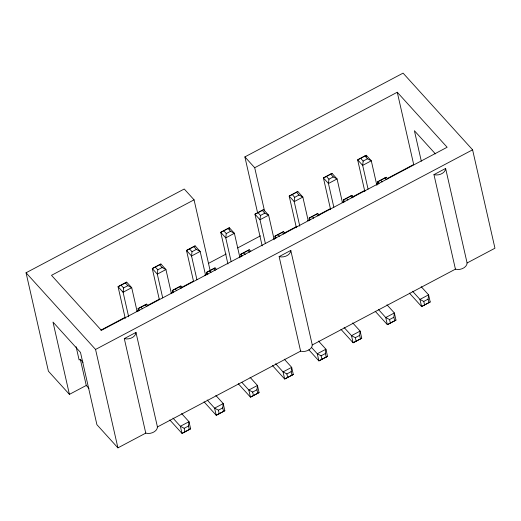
<?xml version="1.0" encoding="UTF-8"?>
<svg xmlns="http://www.w3.org/2000/svg" width="521" height="521" viewBox="0 0 521 521"><rect width="100%" height="100%" fill="white"/><g stroke="black" fill="none" stroke-linecap="round" stroke-linejoin="round"><path stroke-width="0.78" d="M125.255 318.377L118.059 286.693L121.067 285.163L123.581 287.931L123.086 292.242L128.661 316.794M159.302 299.458L152.282 268.569L155.291 267.039L157.804 269.806L157.309 274.118L162.708 297.875M193.532 281.333L186.511 250.451L189.52 248.914L192.034 251.689L191.539 255.993L196.938 279.751M169.826 419.972L181.992 433.394L189.312 429.571L188.504 426.015L188.999 421.71L181.595 413.537M227.938 264.004L220.735 232.327L223.743 230.79L226.257 233.564L225.762 237.869L231.161 261.627M204.056 401.847L216.222 415.27L223.542 411.447L222.734 407.891L223.229 403.586L215.824 395.419M262.161 245.879L254.964 214.203L257.973 212.666L260.487 215.44L259.992 219.745L265.391 243.509M238.279 383.723L250.445 397.145L257.765 393.329L256.957 389.767L257.452 385.462L250.047 377.295M296.39 227.755L289.188 196.078L292.196 194.541L294.71 197.316L294.215 201.62L299.796 226.173M272.509 365.605L284.674 379.021L291.994 375.205L291.187 371.642L291.682 367.338L284.277 359.171M330.614 209.637L323.417 177.954L326.426 176.417L328.94 179.191L328.445 183.503L333.844 207.26M308.849 349.812L318.898 360.897L326.218 357.08L325.41 353.518L325.905 349.213L318.5 341.047M364.843 191.513L357.647 159.83L360.649 158.299L363.163 161.067L362.668 165.378L368.067 189.136M340.962 329.357L353.127 342.772L360.447 338.956L359.64 335.4L360.135 331.089L352.73 322.922M375.185 311.232L387.35 324.648L394.671 320.832L393.863 317.276L394.358 312.965L386.953 304.798M409.415 293.108L421.58 306.53L428.9 302.708L428.093 299.152L428.588 294.84L421.183 286.674M121.067 285.163L126.681 282.128L131.709 287.677L137.108 311.434M155.291 267.039L160.911 264.004L165.939 269.552L171.331 293.31M189.52 248.914L195.134 245.879L200.162 251.428L205.561 275.186M223.743 230.79L229.364 227.755L234.391 233.304L239.966 257.856M257.973 212.666L263.587 209.637L268.615 215.18L274.196 239.732M292.196 194.541L297.817 191.513L302.844 197.055L308.237 220.819M326.426 176.417L332.04 173.389L337.067 178.931L342.466 202.695M360.649 158.299L366.27 155.265L371.297 160.807L376.872 185.359M138.547 311.076L138.006 308.699L146.629 304.134L148.14 305.801M172.777 292.952L172.236 290.581L180.859 286.009L182.363 287.677M207 274.834L206.459 272.457L215.082 267.892L216.593 269.552M241.23 256.71L240.689 254.333L249.312 249.767L250.822 251.428M275.453 238.585L274.912 236.208L283.535 231.643L285.046 233.304M309.682 220.461L309.142 218.084L317.764 213.519L319.275 215.18M343.906 202.337L343.365 199.96L351.988 195.395L353.498 197.062M378.135 184.213L377.595 181.836L386.217 177.27L387.728 178.937M189.312 429.571L190.614 428.822L188.999 421.71L180.377 426.276L181.992 433.394L190.614 428.822M223.542 411.447L224.844 410.704L223.229 403.586L214.6 408.151L216.222 415.27L224.844 410.704M257.765 393.329L259.067 392.58L257.452 385.462L248.83 390.027L250.445 397.145L259.067 392.58M291.994 375.205L293.297 374.456L291.682 367.338L283.053 371.903L284.674 379.021L293.297 374.456M326.218 357.08L327.52 356.331L325.905 349.213L317.282 353.779L318.898 360.897L327.52 356.331M360.447 338.956L361.75 338.207L360.135 331.089L351.506 335.654L353.127 342.772L361.75 338.207M394.671 320.832L395.973 320.083L394.358 312.965L385.735 317.536L387.35 324.648L395.973 320.083M428.9 302.708L430.203 301.959L428.588 294.84L419.959 299.412L421.58 306.53L430.203 301.959M76.092 346.66L79.114 359.959L80.325 359.314L86.265 385.449L69.417 394.371L48.407 371.193L26.05 272.776L184.245 189.006L194.066 199.836L210.308 271.337M257.569 212.724L244.883 156.899L403.078 73.129L472.593 149.807L494.95 248.224L467.096 262.975A7.9 5.471 -12.8 0 1 455.426 269.155L312.268 344.961A7.9 5.471 -12.8 0 1 300.597 351.134L157.44 426.94A7.9 5.471 -12.8 0 1 145.769 433.12L117.922 447.871L96.913 424.693L80.488 352.411L52.999 322.082L69.417 394.371M194.066 199.836L51.501 275.329L101.374 330.347L447.142 147.254L397.269 92.237L254.704 167.729L264.518 210.94M126.681 282.128L118.059 286.693L123.086 292.242L131.709 287.677L127.892 285.651L125.379 282.877M160.911 264.004L152.282 268.569L157.309 274.118L165.939 269.552L162.116 267.527L159.602 264.753M195.134 245.879L186.511 250.451L191.539 255.993L200.162 251.428L196.345 249.403L193.832 246.628M263.587 209.637L254.964 214.203L259.992 219.745L268.615 215.18L264.798 213.154L262.284 210.386M297.817 191.513L289.188 196.078L294.215 201.62L302.844 197.055L299.021 195.03L296.514 192.262M332.04 173.389L323.417 177.954L328.445 183.503L337.067 178.931L333.251 176.912L330.737 174.138M123.581 287.931L127.892 285.651M157.804 269.806L162.116 267.527M192.034 251.689L196.345 249.403M226.257 233.564L230.569 231.278L234.391 233.304L225.762 237.869L220.735 232.327L229.364 227.755L229.722 229.344M260.487 215.44L264.798 213.154M294.71 197.316L299.021 195.03M328.94 179.191L333.251 176.912M363.163 161.067L367.474 158.788L371.297 160.807L362.668 165.378L357.647 159.83L366.27 155.265L366.628 156.847M208.354 263.45L226.186 254.007M237.602 247.963L260.428 235.876M146.629 304.134L138.006 308.699L139.517 310.366M180.859 286.009L172.236 290.581L173.74 292.242M215.082 267.892L206.459 272.457L207.97 274.118M249.312 249.767L240.689 254.333L242.193 255.993M283.535 231.643L274.912 236.208L276.423 237.869M317.764 213.519L309.142 218.084L310.646 219.751M351.988 195.395L343.365 199.96L344.876 201.627M386.217 177.27L377.595 181.836L379.099 183.503M100.879 330.158L125.235 317.263M136.697 311.193L138.846 310.054M147.443 305.501L159.621 299.054M171.083 292.984L172.516 292.229M181.829 287.292L193.291 281.223M204.753 275.153L206.902 274.02M273.987 238.494L275.42 237.739M284.017 233.187L296.918 226.355M307.664 220.663L309.813 219.53M318.409 214.978L330.588 208.524M342.05 202.454L344.199 201.321M352.795 196.769L364.974 190.315M376.436 184.245L378.585 183.112M387.181 178.56L413.687 164.519L397.269 92.237M117.922 447.871L95.558 349.454L472.593 149.807M145.769 433.12L124.298 338.598L135.968 332.418L157.44 426.94M300.597 351.134L279.126 256.612L290.796 250.432L312.268 344.961M455.426 269.155L433.954 174.626L445.624 168.452L467.096 262.975M172.972 418.109L180.377 426.276L184.193 428.301L188.504 426.015M207.195 399.985L214.6 408.151L218.416 410.177L222.734 407.891M241.952 382.44L248.83 390.027L252.646 392.053L256.957 389.767M275.648 363.736L283.053 371.903L286.869 373.928L291.187 371.642M311.467 347.364L317.282 353.779L321.099 355.804L325.41 353.518M344.101 327.488L351.506 335.654L355.322 337.68L359.64 335.4M378.331 309.363L385.735 317.536L389.552 319.555L393.863 317.276M412.56 291.246L419.959 299.412L423.775 301.431L428.093 299.152M435.419 153.91L414.397 130.719L421.326 161.223M364.967 156.013L367.474 158.788M384.915 178.019L386.419 179.686M380.604 180.305L382.108 181.966M350.685 196.143L352.196 197.804M346.374 198.429L347.885 200.09M316.462 214.268L317.966 215.928M312.151 216.547L313.655 218.214M244.883 156.899L254.704 167.729M282.232 232.392L283.743 234.053M277.921 234.671L279.432 236.339M228.061 228.504L230.569 231.278M248.009 250.516L249.513 252.177M243.698 252.796L245.202 254.463M213.779 268.634L215.29 270.301M209.468 270.92L210.979 272.587M179.556 286.758L181.061 288.426M175.245 289.044L176.749 290.705M145.326 304.883L146.837 306.55M141.015 307.169L142.526 308.829M26.05 272.776L95.558 349.454M80.325 359.314L83.021 362.29M86.265 385.449L88.961 388.419M423.775 301.431L424.589 304.993M389.552 319.555L390.359 323.118M355.322 337.68L356.136 341.242M321.099 355.804L321.906 359.36M286.869 373.928L287.683 377.484M252.646 392.053L253.453 395.608M218.416 410.177L219.23 413.733M184.193 428.301L185.001 431.857M135.968 332.418A7.9 5.471 -12.8 0 1 124.298 338.598M290.796 250.432A7.9 5.471 -12.8 0 1 279.126 256.612M445.624 168.452A7.9 5.471 -12.8 0 1 433.954 174.626"/></g></svg>
